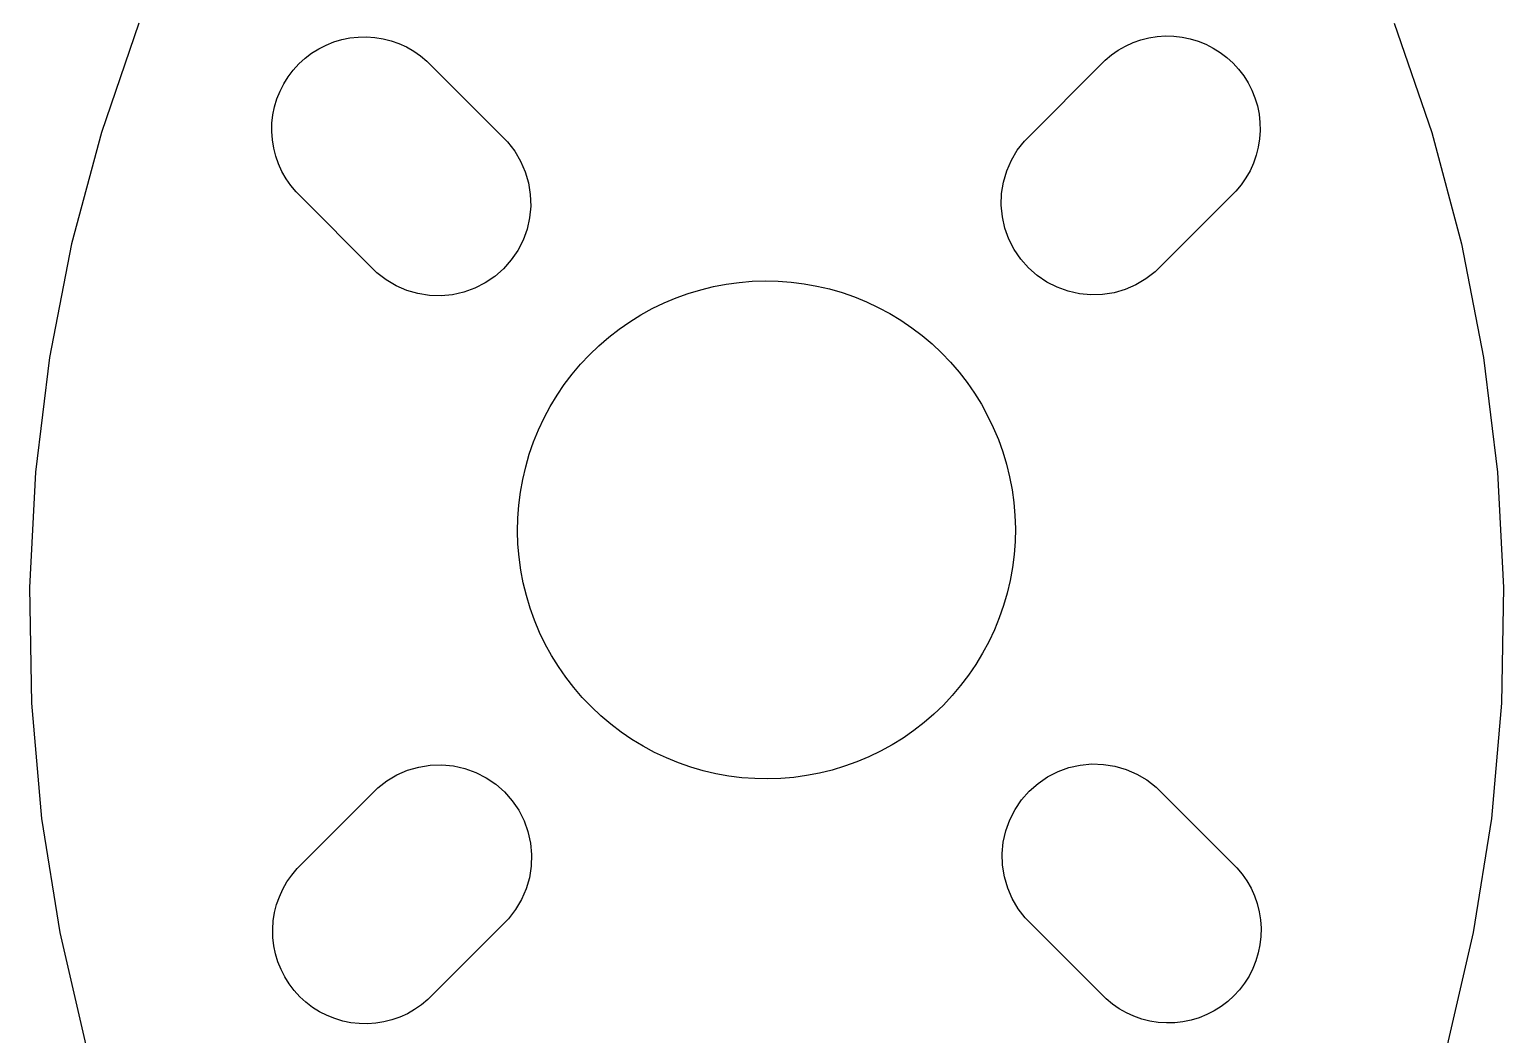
# Model space of a CAD drawing. Header units: metres. Extents: x 132 to 164, y 0 to 129.
# Drawn here: x 138.38 to 163.84, y 96.05 to 113.4 of the extents above; entities that cross this region are included whole.
import ezdxf

# ---------------------------------------------------------------- set-up
doc = ezdxf.new("R2010")
doc.units = ezdxf.units.M

msp = doc.modelspace()

# ---------------------------------------------------------------- linework, layer by layer
at = {"layer": 'Arm'}
for p, q in [((140.268, 113.515), (139.62, 111.628)), ((140.268, 113.515, 4), (139.62, 111.628, 4)), ((161.953, 113.515), (162.602, 111.628)), ((161.953, 113.515, 4), (162.602, 111.628, 4)), ((143.253, 112.993), (143.375, 113.069)), ((143.253, 112.993, 4), (143.375, 113.069, 4)), ((143.375, 113.069), (143.503, 113.134)), ((143.375, 113.069, 4), (143.503, 113.134, 4)), ((143.375, 113.069), (143.375, 113.069, 4)), ((143.503, 113.134), (143.636, 113.188)), ((143.503, 113.134, 4), (143.636, 113.188, 4)), ((143.503, 113.134), (143.503, 113.134, 4)), ((143.636, 113.188), (143.774, 113.229)), ((143.636, 113.188, 4), (143.774, 113.229, 4)), ((143.636, 113.188), (143.636, 113.188, 4)), ((143.774, 113.229), (143.914, 113.258)), ((143.774, 113.229, 4), (143.914, 113.258, 4)), ((143.774, 113.229), (143.774, 113.229, 4)), ((143.914, 113.258), (144.057, 113.274)), ((143.914, 113.258, 4), (144.057, 113.274, 4)), ((143.914, 113.258), (143.914, 113.258, 4)), ((144.057, 113.274), (144.2, 113.277)), ((144.057, 113.274, 4), (144.2, 113.277, 4)), ((144.057, 113.274), (144.057, 113.274, 4)), ((144.2, 113.277), (144.344, 113.267)), ((144.2, 113.277, 4), (144.344, 113.267, 4)), ((144.2, 113.277), (144.2, 113.277, 4)), ((144.344, 113.267), (144.486, 113.245)), ((144.344, 113.267, 4), (144.486, 113.245, 4)), ((144.344, 113.267), (144.344, 113.267, 4)), ((144.486, 113.245), (144.625, 113.21)), ((144.486, 113.245, 4), (144.625, 113.21, 4)), ((144.486, 113.245), (144.486, 113.245, 4)), ((144.625, 113.21), (144.76, 113.163)), ((144.625, 113.21, 4), (144.76, 113.163, 4)), ((144.625, 113.21), (144.625, 113.21, 4)), ((144.76, 113.163), (144.891, 113.103)), ((144.76, 113.163, 4), (144.891, 113.103, 4)), ((144.76, 113.163), (144.76, 113.163, 4)), ((144.891, 113.103), (145.016, 113.032)), ((144.891, 113.103, 4), (145.016, 113.032, 4)), ((144.891, 113.103), (144.891, 113.103, 4)), ((157.188, 113.048), (157.313, 113.118)), ((157.188, 113.048, 4), (157.313, 113.118, 4)), ((157.313, 113.118), (157.443, 113.178)), ((157.313, 113.118, 4), (157.443, 113.178, 4)), ((157.313, 113.118), (157.313, 113.118, 4)), ((157.443, 113.178), (157.579, 113.225)), ((157.443, 113.178, 4), (157.579, 113.225, 4)), ((157.443, 113.178), (157.443, 113.178, 4)), ((157.579, 113.225), (157.718, 113.26)), ((157.579, 113.225, 4), (157.718, 113.26, 4)), ((157.579, 113.225), (157.579, 113.225, 4)), ((157.718, 113.26), (157.86, 113.283)), ((157.718, 113.26, 4), (157.86, 113.283, 4)), ((157.718, 113.26), (157.718, 113.26, 4)), ((157.86, 113.283), (158.003, 113.292)), ((157.86, 113.283, 4), (158.003, 113.292, 4)), ((157.86, 113.283), (157.86, 113.283, 4)), ((158.003, 113.292), (158.147, 113.289)), ((158.003, 113.292, 4), (158.147, 113.289, 4)), ((158.003, 113.292), (158.003, 113.292, 4)), ((158.147, 113.289), (158.289, 113.273)), ((158.147, 113.289, 4), (158.289, 113.273, 4)), ((158.147, 113.289), (158.147, 113.289, 4)), ((158.289, 113.273), (158.43, 113.244)), ((158.289, 113.273, 4), (158.43, 113.244, 4)), ((158.289, 113.273), (158.289, 113.273, 4)), ((158.43, 113.244), (158.568, 113.203)), ((158.43, 113.244, 4), (158.568, 113.203, 4)), ((158.43, 113.244), (158.43, 113.244, 4)), ((158.568, 113.203), (158.701, 113.15)), ((158.568, 113.203, 4), (158.701, 113.15, 4)), ((158.568, 113.203), (158.568, 113.203, 4)), ((158.701, 113.15), (158.829, 113.084)), ((158.701, 113.15, 4), (158.829, 113.084, 4)), ((158.701, 113.15), (158.701, 113.15, 4)), ((158.829, 113.084), (158.95, 113.008)), ((158.829, 113.084, 4), (158.95, 113.008, 4)), ((158.829, 113.084), (158.829, 113.084, 4)), ((142.936, 112.703), (143.033, 112.809)), ((142.936, 112.703, 4), (143.033, 112.809, 4)), ((143.033, 112.809), (143.139, 112.906)), ((143.033, 112.809, 4), (143.139, 112.906, 4)), ((143.033, 112.809), (143.033, 112.809, 4)), ((143.139, 112.906), (143.253, 112.993)), ((143.139, 112.906, 4), (143.253, 112.993, 4)), ((143.139, 112.906), (143.139, 112.906, 4)), ((143.253, 112.993), (143.253, 112.993, 4)), ((145.016, 113.032), (145.134, 112.951)), ((145.016, 113.032, 4), (145.134, 112.951, 4)), ((145.016, 113.032), (145.016, 113.032, 4)), ((145.134, 112.951), (145.244, 112.859)), ((145.134, 112.951, 4), (145.244, 112.859, 4)), ((145.134, 112.951), (145.134, 112.951, 4)), ((146.638, 111.463), (145.244, 112.859)), ((146.638, 111.463, 4), (145.244, 112.859, 4)), ((145.244, 112.859), (145.244, 112.859, 4)), ((155.566, 111.478), (156.96, 112.874)), ((155.566, 111.478, 4), (156.96, 112.874, 4)), ((156.96, 112.874), (157.07, 112.966)), ((156.96, 112.874, 4), (157.07, 112.966, 4)), ((156.96, 112.874), (156.96, 112.874, 4)), ((157.07, 112.966), (157.188, 113.048)), ((157.07, 112.966, 4), (157.188, 113.048, 4)), ((157.07, 112.966), (157.07, 112.966, 4)), ((157.188, 113.048), (157.188, 113.048, 4)), ((158.95, 113.008), (159.064, 112.921)), ((158.95, 113.008, 4), (159.064, 112.921, 4)), ((158.95, 113.008), (158.95, 113.008, 4)), ((159.064, 112.921), (159.17, 112.824)), ((159.064, 112.921, 4), (159.17, 112.824, 4)), ((159.064, 112.921), (159.064, 112.921, 4)), ((159.17, 112.824), (159.267, 112.718)), ((159.17, 112.824, 4), (159.267, 112.718, 4)), ((159.17, 112.824), (159.17, 112.824, 4)), ((142.773, 112.467), (142.849, 112.589)), ((142.773, 112.467, 4), (142.849, 112.589, 4)), ((142.849, 112.589), (142.936, 112.703)), ((142.849, 112.589, 4), (142.936, 112.703, 4)), ((142.849, 112.589), (142.849, 112.589, 4)), ((142.936, 112.703), (142.936, 112.703, 4)), ((159.267, 112.718), (159.354, 112.604)), ((159.267, 112.718, 4), (159.354, 112.604, 4)), ((159.267, 112.718), (159.267, 112.718, 4)), ((159.354, 112.604), (159.431, 112.482)), ((159.354, 112.604, 4), (159.431, 112.482, 4)), ((159.354, 112.604), (159.354, 112.604, 4)), ((142.654, 112.206), (142.708, 112.339)), ((142.654, 112.206, 4), (142.708, 112.339, 4)), ((142.708, 112.339), (142.773, 112.467)), ((142.708, 112.339, 4), (142.773, 112.467, 4)), ((142.708, 112.339), (142.708, 112.339, 4)), ((142.773, 112.467), (142.773, 112.467, 4)), ((159.431, 112.482), (159.496, 112.355)), ((159.431, 112.482, 4), (159.496, 112.355, 4)), ((159.431, 112.482), (159.431, 112.482, 4)), ((159.496, 112.355), (159.549, 112.221)), ((159.496, 112.355, 4), (159.549, 112.221, 4)), ((159.496, 112.355), (159.496, 112.355, 4)), ((142.584, 111.928), (142.613, 112.068)), ((142.584, 111.928, 4), (142.613, 112.068, 4)), ((142.613, 112.068), (142.654, 112.206)), ((142.613, 112.068, 4), (142.654, 112.206, 4)), ((142.613, 112.068), (142.613, 112.068, 4)), ((142.654, 112.206), (142.654, 112.206, 4)), ((159.549, 112.221), (159.591, 112.084)), ((159.549, 112.221, 4), (159.591, 112.084, 4)), ((159.549, 112.221), (159.549, 112.221, 4)), ((159.591, 112.084), (159.619, 111.943)), ((159.591, 112.084, 4), (159.619, 111.943, 4)), ((159.591, 112.084), (159.591, 112.084, 4)), ((142.568, 111.785), (142.584, 111.928)), ((142.568, 111.785, 4), (142.584, 111.928, 4)), ((142.584, 111.928), (142.584, 111.928, 4)), ((159.619, 111.943), (159.635, 111.8)), ((159.619, 111.943, 4), (159.635, 111.8, 4)), ((159.619, 111.943), (159.619, 111.943, 4)), ((159.635, 111.8), (159.639, 111.657)), ((159.635, 111.8, 4), (159.639, 111.657, 4)), ((159.635, 111.8), (159.635, 111.8, 4)), ((139.62, 111.628), (139.104, 109.7)), ((139.62, 111.628, 4), (139.104, 109.7, 4)), ((139.62, 111.628), (139.62, 111.628, 4)), ((142.565, 111.642), (142.568, 111.785)), ((142.565, 111.642, 4), (142.568, 111.785, 4)), ((142.575, 111.498), (142.565, 111.642)), ((142.575, 111.498, 4), (142.565, 111.642, 4)), ((142.565, 111.642), (142.565, 111.642, 4)), ((142.568, 111.785), (142.568, 111.785, 4)), ((159.639, 111.657), (159.629, 111.514)), ((159.639, 111.657, 4), (159.629, 111.514, 4)), ((159.639, 111.657), (159.639, 111.657, 4)), ((162.602, 111.628), (163.117, 109.7)), ((162.602, 111.628, 4), (163.117, 109.7, 4)), ((162.602, 111.628), (162.602, 111.628, 4)), ((142.597, 111.357), (142.575, 111.498)), ((142.597, 111.357, 4), (142.575, 111.498, 4)), ((142.575, 111.498), (142.575, 111.498, 4)), ((142.632, 111.217), (142.597, 111.357)), ((142.632, 111.217, 4), (142.597, 111.357, 4)), ((142.597, 111.357), (142.597, 111.357, 4)), ((146.638, 111.463), (146.761, 111.304)), ((146.638, 111.463, 4), (146.761, 111.304, 4)), ((146.638, 111.463), (146.638, 111.463, 4)), ((146.761, 111.304), (146.863, 111.131)), ((146.761, 111.304, 4), (146.863, 111.131, 4)), ((146.761, 111.304), (146.761, 111.304, 4)), ((155.341, 111.146), (155.443, 111.319)), ((155.341, 111.146, 4), (155.443, 111.319, 4)), ((155.443, 111.319), (155.566, 111.478)), ((155.443, 111.319, 4), (155.566, 111.478, 4)), ((155.443, 111.319), (155.443, 111.319, 4)), ((155.566, 111.478), (155.566, 111.478, 4)), ((159.607, 111.372), (159.571, 111.233)), ((159.607, 111.372, 4), (159.571, 111.233, 4)), ((159.629, 111.514), (159.607, 111.372)), ((159.629, 111.514, 4), (159.607, 111.372, 4)), ((159.607, 111.372), (159.607, 111.372, 4)), ((159.629, 111.514), (159.629, 111.514, 4)), ((142.68, 111.082), (142.632, 111.217)), ((142.68, 111.082, 4), (142.632, 111.217, 4)), ((142.632, 111.217), (142.632, 111.217, 4)), ((142.739, 110.951), (142.68, 111.082)), ((142.739, 110.951, 4), (142.68, 111.082, 4)), ((142.68, 111.082), (142.68, 111.082, 4)), ((146.863, 111.131), (146.943, 110.947)), ((146.863, 111.131, 4), (146.943, 110.947, 4)), ((146.863, 111.131), (146.863, 111.131, 4)), ((155.261, 110.962), (155.341, 111.146)), ((155.261, 110.962, 4), (155.341, 111.146, 4)), ((155.341, 111.146), (155.341, 111.146, 4)), ((159.524, 111.097), (159.465, 110.966)), ((159.524, 111.097, 4), (159.465, 110.966, 4)), ((159.571, 111.233), (159.524, 111.097)), ((159.571, 111.233, 4), (159.524, 111.097, 4)), ((159.524, 111.097), (159.524, 111.097, 4)), ((159.571, 111.233), (159.571, 111.233, 4)), ((142.81, 110.826), (142.739, 110.951)), ((142.81, 110.826, 4), (142.739, 110.951, 4)), ((142.739, 110.951), (142.739, 110.951, 4)), ((142.892, 110.708), (142.81, 110.826)), ((142.892, 110.708, 4), (142.81, 110.826, 4)), ((142.81, 110.826), (142.81, 110.826, 4)), ((146.943, 110.947), (146.999, 110.754)), ((146.943, 110.947, 4), (146.999, 110.754, 4)), ((146.943, 110.947), (146.943, 110.947, 4)), ((155.205, 110.769), (155.261, 110.962)), ((155.205, 110.769, 4), (155.261, 110.962, 4)), ((155.261, 110.962), (155.261, 110.962, 4)), ((159.394, 110.842), (159.312, 110.724)), ((159.394, 110.842, 4), (159.312, 110.724, 4)), ((159.465, 110.966), (159.394, 110.842)), ((159.465, 110.966, 4), (159.394, 110.842, 4)), ((159.394, 110.842), (159.394, 110.842, 4)), ((159.465, 110.966), (159.465, 110.966, 4)), ((142.984, 110.598), (142.892, 110.708)), ((142.984, 110.598, 4), (142.892, 110.708, 4)), ((142.892, 110.708), (142.892, 110.708, 4)), ((144.379, 109.205), (142.984, 110.598)), ((144.379, 109.205, 4), (142.984, 110.598, 4)), ((142.984, 110.598), (142.984, 110.598, 4)), ((146.999, 110.754), (147.03, 110.555)), ((146.999, 110.754, 4), (147.03, 110.555, 4)), ((146.999, 110.754), (146.999, 110.754, 4)), ((147.03, 110.555), (147.037, 110.355)), ((147.03, 110.555, 4), (147.037, 110.355, 4)), ((147.03, 110.555), (147.03, 110.555, 4)), ((155.167, 110.37), (155.173, 110.571)), ((155.167, 110.37, 4), (155.173, 110.571, 4)), ((155.173, 110.571), (155.205, 110.769)), ((155.173, 110.571, 4), (155.205, 110.769, 4)), ((155.173, 110.571), (155.173, 110.571, 4)), ((155.205, 110.769), (155.205, 110.769, 4)), ((157.824, 109.22), (159.22, 110.613)), ((157.824, 109.22, 4), (159.22, 110.613, 4)), ((159.312, 110.724), (159.22, 110.613)), ((159.312, 110.724, 4), (159.22, 110.613, 4)), ((159.22, 110.613), (159.22, 110.613, 4)), ((159.312, 110.724), (159.312, 110.724, 4)), ((147.037, 110.355), (147.018, 110.154)), ((147.037, 110.355, 4), (147.018, 110.154, 4)), ((147.037, 110.355), (147.037, 110.355, 4)), ((155.186, 110.17), (155.167, 110.37)), ((155.186, 110.17, 4), (155.167, 110.37, 4)), ((155.167, 110.37), (155.167, 110.37, 4)), ((147.018, 110.154), (146.974, 109.958)), ((147.018, 110.154, 4), (146.974, 109.958, 4)), ((147.018, 110.154), (147.018, 110.154, 4)), ((155.23, 109.974), (155.186, 110.17)), ((155.23, 109.974, 4), (155.186, 110.17, 4)), ((155.186, 110.17), (155.186, 110.17, 4)), ((146.906, 109.769), (146.815, 109.59)), ((146.906, 109.769, 4), (146.815, 109.59, 4)), ((146.974, 109.958), (146.906, 109.769)), ((146.974, 109.958, 4), (146.906, 109.769, 4)), ((146.906, 109.769), (146.906, 109.769, 4)), ((146.974, 109.958), (146.974, 109.958, 4)), ((155.298, 109.785), (155.23, 109.974)), ((155.298, 109.785, 4), (155.23, 109.974, 4)), ((155.23, 109.974), (155.23, 109.974, 4)), ((155.389, 109.606), (155.298, 109.785)), ((155.389, 109.606, 4), (155.298, 109.785, 4)), ((155.298, 109.785), (155.298, 109.785, 4)), ((139.104, 109.7), (138.724, 107.74)), ((139.104, 109.7, 4), (138.724, 107.74, 4)), ((139.104, 109.7), (139.104, 109.7, 4)), ((146.815, 109.59), (146.702, 109.424)), ((146.815, 109.59, 4), (146.702, 109.424, 4)), ((146.815, 109.59), (146.815, 109.59, 4)), ((155.502, 109.439), (155.389, 109.606)), ((155.502, 109.439, 4), (155.389, 109.606, 4)), ((155.389, 109.606), (155.389, 109.606, 4)), ((163.117, 109.7), (163.497, 107.74)), ((163.117, 109.7, 4), (163.497, 107.74, 4)), ((163.117, 109.7), (163.117, 109.7, 4)), ((146.569, 109.273), (146.418, 109.141)), ((146.569, 109.273, 4), (146.418, 109.141, 4)), ((146.702, 109.424), (146.569, 109.273)), ((146.702, 109.424, 4), (146.569, 109.273, 4)), ((146.569, 109.273), (146.569, 109.273, 4)), ((146.702, 109.424), (146.702, 109.424, 4)), ((155.635, 109.289), (155.502, 109.439)), ((155.635, 109.289, 4), (155.502, 109.439, 4)), ((155.502, 109.439), (155.502, 109.439, 4)), ((155.786, 109.156), (155.635, 109.289)), ((155.786, 109.156, 4), (155.635, 109.289, 4)), ((155.635, 109.289), (155.635, 109.289, 4)), ((144.538, 109.081), (144.379, 109.205)), ((144.538, 109.081, 4), (144.379, 109.205, 4)), ((144.379, 109.205), (144.379, 109.205, 4)), ((144.711, 108.979), (144.538, 109.081)), ((144.711, 108.979, 4), (144.538, 109.081, 4)), ((144.538, 109.081), (144.538, 109.081, 4)), ((146.252, 109.028), (146.073, 108.936)), ((146.252, 109.028, 4), (146.073, 108.936, 4)), ((146.418, 109.141), (146.252, 109.028)), ((146.418, 109.141, 4), (146.252, 109.028, 4)), ((146.252, 109.028), (146.252, 109.028, 4)), ((146.418, 109.141), (146.418, 109.141, 4)), ((150.194, 108.965), (150.415, 109.007)), ((150.194, 108.965, 4), (150.415, 109.007, 4)), ((150.415, 109.007), (150.638, 109.038)), ((150.415, 109.007, 4), (150.638, 109.038, 4)), ((150.415, 109.007), (150.415, 109.007, 4)), ((150.638, 109.038), (150.863, 109.056)), ((150.638, 109.038, 4), (150.863, 109.056, 4)), ((150.638, 109.038), (150.638, 109.038, 4)), ((150.863, 109.056), (151.088, 109.063)), ((150.863, 109.056, 4), (151.088, 109.063, 4)), ((150.863, 109.056), (150.863, 109.056, 4)), ((151.088, 109.063), (151.313, 109.059)), ((151.088, 109.063, 4), (151.313, 109.059, 4)), ((151.088, 109.063), (151.088, 109.063, 4)), ((151.313, 109.059), (151.537, 109.042)), ((151.313, 109.059, 4), (151.537, 109.042, 4)), ((151.313, 109.059), (151.313, 109.059, 4)), ((151.537, 109.042), (151.761, 109.014)), ((151.537, 109.042, 4), (151.761, 109.014, 4)), ((151.537, 109.042), (151.537, 109.042, 4)), ((151.761, 109.014), (151.982, 108.974)), ((151.761, 109.014, 4), (151.982, 108.974, 4)), ((151.761, 109.014), (151.761, 109.014, 4)), ((155.952, 109.043), (155.786, 109.156)), ((155.952, 109.043, 4), (155.786, 109.156, 4)), ((155.786, 109.156), (155.786, 109.156, 4)), ((156.131, 108.952), (155.952, 109.043)), ((156.131, 108.952, 4), (155.952, 109.043, 4)), ((155.952, 109.043), (155.952, 109.043, 4)), ((157.493, 108.994), (157.308, 108.915)), ((157.493, 108.994, 4), (157.308, 108.915, 4)), ((157.666, 109.097), (157.493, 108.994)), ((157.666, 109.097, 4), (157.493, 108.994, 4)), ((157.493, 108.994), (157.493, 108.994, 4)), ((157.824, 109.22), (157.666, 109.097)), ((157.824, 109.22, 4), (157.666, 109.097, 4)), ((157.666, 109.097), (157.666, 109.097, 4)), ((157.824, 109.22), (157.824, 109.22, 4)), ((144.895, 108.899), (144.711, 108.979)), ((144.895, 108.899, 4), (144.711, 108.979, 4)), ((144.711, 108.979), (144.711, 108.979, 4)), ((145.088, 108.843), (144.895, 108.899)), ((145.088, 108.843, 4), (144.895, 108.899, 4)), ((144.895, 108.899), (144.895, 108.899, 4)), ((145.287, 108.812), (145.088, 108.843)), ((145.287, 108.812, 4), (145.088, 108.843, 4)), ((145.088, 108.843), (145.088, 108.843, 4)), ((145.488, 108.806), (145.287, 108.812)), ((145.488, 108.806, 4), (145.287, 108.812, 4)), ((145.287, 108.812), (145.287, 108.812, 4)), ((145.688, 108.824), (145.488, 108.806)), ((145.688, 108.824, 4), (145.488, 108.806, 4)), ((145.488, 108.806), (145.488, 108.806, 4)), ((145.884, 108.868), (145.688, 108.824)), ((145.884, 108.868, 4), (145.688, 108.824, 4)), ((145.688, 108.824), (145.688, 108.824, 4)), ((146.073, 108.936), (145.884, 108.868)), ((146.073, 108.936, 4), (145.884, 108.868, 4)), ((145.884, 108.868), (145.884, 108.868, 4)), ((146.073, 108.936), (146.073, 108.936, 4)), ((149.341, 108.683), (149.548, 108.77)), ((149.341, 108.683, 4), (149.548, 108.77, 4)), ((149.548, 108.77), (149.76, 108.846)), ((149.548, 108.77, 4), (149.76, 108.846, 4)), ((149.548, 108.77), (149.548, 108.77, 4)), ((149.76, 108.846), (149.976, 108.911)), ((149.76, 108.846, 4), (149.976, 108.911, 4)), ((149.76, 108.846), (149.76, 108.846, 4)), ((149.976, 108.911), (150.194, 108.965)), ((149.976, 108.911, 4), (150.194, 108.965, 4)), ((149.976, 108.911), (149.976, 108.911, 4)), ((150.194, 108.965), (150.194, 108.965, 4)), ((151.982, 108.974), (152.201, 108.923)), ((151.982, 108.974, 4), (152.201, 108.923, 4)), ((151.982, 108.974), (151.982, 108.974, 4)), ((152.201, 108.923), (152.418, 108.86)), ((152.201, 108.923, 4), (152.418, 108.86, 4)), ((152.201, 108.923), (152.201, 108.923, 4)), ((152.418, 108.86), (152.63, 108.786)), ((152.418, 108.86, 4), (152.63, 108.786, 4)), ((152.418, 108.86), (152.418, 108.86, 4)), ((152.63, 108.786), (152.839, 108.701)), ((152.63, 108.786, 4), (152.839, 108.701, 4)), ((152.63, 108.786), (152.63, 108.786, 4)), ((156.32, 108.884), (156.131, 108.952)), ((156.32, 108.884, 4), (156.131, 108.952, 4)), ((156.131, 108.952), (156.131, 108.952, 4)), ((156.516, 108.84), (156.32, 108.884)), ((156.516, 108.84, 4), (156.32, 108.884, 4)), ((156.32, 108.884), (156.32, 108.884, 4)), ((156.716, 108.821), (156.516, 108.84)), ((156.716, 108.821, 4), (156.516, 108.84, 4)), ((156.516, 108.84), (156.516, 108.84, 4)), ((156.917, 108.827), (156.716, 108.821)), ((156.917, 108.827, 4), (156.716, 108.821, 4)), ((156.716, 108.821), (156.716, 108.821, 4)), ((157.115, 108.859), (156.917, 108.827)), ((157.115, 108.859, 4), (156.917, 108.827, 4)), ((156.917, 108.827), (156.917, 108.827, 4)), ((157.308, 108.915), (157.115, 108.859)), ((157.308, 108.915, 4), (157.115, 108.859, 4)), ((157.115, 108.859), (157.115, 108.859, 4)), ((157.308, 108.915), (157.308, 108.915, 4)), ((148.941, 108.476), (149.138, 108.585)), ((148.941, 108.476, 4), (149.138, 108.585, 4)), ((149.138, 108.585), (149.341, 108.683)), ((149.138, 108.585, 4), (149.341, 108.683, 4)), ((149.138, 108.585), (149.138, 108.585, 4)), ((149.341, 108.683), (149.341, 108.683, 4)), ((152.839, 108.701), (153.042, 108.605)), ((152.839, 108.701, 4), (153.042, 108.605, 4)), ((152.839, 108.701), (152.839, 108.701, 4)), ((153.042, 108.605), (153.241, 108.498)), ((153.042, 108.605, 4), (153.241, 108.498, 4)), ((153.042, 108.605), (153.042, 108.605, 4)), ((153.241, 108.498), (153.433, 108.382)), ((153.241, 108.498, 4), (153.433, 108.382, 4)), ((153.241, 108.498), (153.241, 108.498, 4)), ((148.387, 108.091), (148.565, 108.229)), ((148.387, 108.091, 4), (148.565, 108.229, 4)), ((148.565, 108.229), (148.749, 108.358)), ((148.565, 108.229, 4), (148.749, 108.358, 4)), ((148.565, 108.229), (148.565, 108.229, 4)), ((148.749, 108.358), (148.941, 108.476)), ((148.749, 108.358, 4), (148.941, 108.476, 4)), ((148.749, 108.358), (148.749, 108.358, 4)), ((148.941, 108.476), (148.941, 108.476, 4)), ((153.433, 108.382), (153.619, 108.255)), ((153.433, 108.382, 4), (153.619, 108.255, 4)), ((153.433, 108.382), (153.433, 108.382, 4)), ((153.619, 108.255), (153.799, 108.119)), ((153.619, 108.255, 4), (153.799, 108.119, 4)), ((153.619, 108.255), (153.619, 108.255, 4)), ((148.216, 107.944), (148.387, 108.091)), ((148.216, 107.944, 4), (148.387, 108.091, 4)), ((148.387, 108.091), (148.387, 108.091, 4)), ((153.799, 108.119), (153.971, 107.974)), ((153.799, 108.119, 4), (153.971, 107.974, 4)), ((153.799, 108.119), (153.799, 108.119, 4)), ((153.971, 107.974), (154.135, 107.82)), ((153.971, 107.974, 4), (154.135, 107.82, 4)), ((153.971, 107.974), (153.971, 107.974, 4)), ((138.724, 107.74), (138.482, 105.759)), ((138.724, 107.74, 4), (138.482, 105.759, 4)), ((138.724, 107.74), (138.724, 107.74, 4)), ((147.9, 107.624), (148.054, 107.788)), ((147.9, 107.624, 4), (148.054, 107.788, 4)), ((148.054, 107.788), (148.216, 107.944)), ((148.054, 107.788, 4), (148.216, 107.944, 4)), ((148.054, 107.788), (148.054, 107.788, 4)), ((148.216, 107.944), (148.216, 107.944, 4)), ((154.135, 107.82), (154.291, 107.657)), ((154.135, 107.82, 4), (154.291, 107.657, 4)), ((154.135, 107.82), (154.135, 107.82, 4)), ((163.497, 107.74), (163.739, 105.759)), ((163.497, 107.74, 4), (163.739, 105.759, 4)), ((163.497, 107.74), (163.497, 107.74, 4)), ((147.754, 107.452), (147.9, 107.624)), ((147.754, 107.452, 4), (147.9, 107.624, 4)), ((147.9, 107.624), (147.9, 107.624, 4)), ((154.291, 107.657), (154.438, 107.487)), ((154.291, 107.657, 4), (154.438, 107.487, 4)), ((154.291, 107.657), (154.291, 107.657, 4)), ((154.438, 107.487), (154.576, 107.309)), ((154.438, 107.487, 4), (154.576, 107.309, 4)), ((154.438, 107.487), (154.438, 107.487, 4)), ((147.492, 107.087), (147.618, 107.273)), ((147.492, 107.087, 4), (147.618, 107.273, 4)), ((147.618, 107.273), (147.754, 107.452)), ((147.618, 107.273, 4), (147.754, 107.452, 4)), ((147.618, 107.273), (147.618, 107.273, 4)), ((147.754, 107.452), (147.754, 107.452, 4)), ((154.576, 107.309), (154.704, 107.124)), ((154.576, 107.309, 4), (154.704, 107.124, 4)), ((154.576, 107.309), (154.576, 107.309, 4)), ((147.375, 106.894), (147.492, 107.087)), ((147.375, 106.894, 4), (147.492, 107.087, 4)), ((147.492, 107.087), (147.492, 107.087, 4)), ((154.704, 107.124), (154.823, 106.933)), ((154.704, 107.124, 4), (154.823, 106.933, 4)), ((154.704, 107.124), (154.704, 107.124, 4)), ((147.269, 106.696), (147.375, 106.894)), ((147.269, 106.696, 4), (147.375, 106.894, 4)), ((147.375, 106.894), (147.375, 106.894, 4)), ((154.823, 106.933), (154.931, 106.735)), ((154.823, 106.933, 4), (154.931, 106.735, 4)), ((154.823, 106.933), (154.823, 106.933, 4)), ((154.931, 106.735), (155.029, 106.533)), ((154.931, 106.735, 4), (155.029, 106.533, 4)), ((154.931, 106.735), (154.931, 106.735, 4)), ((147.088, 106.284), (147.173, 106.492)), ((147.088, 106.284, 4), (147.173, 106.492, 4)), ((147.173, 106.492), (147.269, 106.696)), ((147.173, 106.492, 4), (147.269, 106.696, 4)), ((147.173, 106.492), (147.173, 106.492, 4)), ((147.269, 106.696), (147.269, 106.696, 4)), ((155.029, 106.533), (155.116, 106.325)), ((155.029, 106.533, 4), (155.116, 106.325, 4)), ((155.029, 106.533), (155.029, 106.533, 4)), ((147.013, 106.071), (147.088, 106.284)), ((147.013, 106.071, 4), (147.088, 106.284, 4)), ((147.088, 106.284), (147.088, 106.284, 4)), ((155.116, 106.325), (155.192, 106.113)), ((155.116, 106.325, 4), (155.192, 106.113, 4)), ((155.116, 106.325), (155.116, 106.325, 4)), ((146.951, 105.855), (147.013, 106.071)), ((146.951, 105.855, 4), (147.013, 106.071, 4)), ((147.013, 106.071), (147.013, 106.071, 4)), ((155.192, 106.113), (155.258, 105.898)), ((155.192, 106.113, 4), (155.258, 105.898, 4)), ((155.192, 106.113), (155.192, 106.113, 4)), ((138.482, 105.759), (138.378, 103.766)), ((138.482, 105.759, 4), (138.378, 103.766, 4)), ((138.482, 105.759), (138.482, 105.759, 4)), ((146.899, 105.636), (146.951, 105.855)), ((146.899, 105.636, 4), (146.951, 105.855, 4)), ((146.951, 105.855), (146.951, 105.855, 4)), ((155.258, 105.898), (155.311, 105.679)), ((155.258, 105.898, 4), (155.311, 105.679, 4)), ((155.258, 105.898), (155.258, 105.898, 4)), ((155.311, 105.679), (155.353, 105.458)), ((155.311, 105.679, 4), (155.353, 105.458, 4)), ((155.311, 105.679), (155.311, 105.679, 4)), ((163.739, 105.759), (163.843, 103.766)), ((163.739, 105.759, 4), (163.843, 103.766, 4)), ((163.739, 105.759), (163.739, 105.759, 4)), ((146.859, 105.414), (146.899, 105.636)), ((146.859, 105.414, 4), (146.899, 105.636, 4)), ((146.899, 105.636), (146.899, 105.636, 4)), ((155.353, 105.458), (155.384, 105.235)), ((155.353, 105.458, 4), (155.384, 105.235, 4)), ((155.353, 105.458), (155.353, 105.458, 4)), ((146.815, 104.967), (146.831, 105.191)), ((146.815, 104.967, 4), (146.831, 105.191, 4)), ((146.831, 105.191), (146.859, 105.414)), ((146.831, 105.191, 4), (146.859, 105.414, 4)), ((146.831, 105.191), (146.831, 105.191, 4)), ((146.859, 105.414), (146.859, 105.414, 4)), ((155.384, 105.235), (155.403, 105.011)), ((155.384, 105.235, 4), (155.403, 105.011, 4)), ((155.384, 105.235), (155.384, 105.235, 4)), ((146.81, 104.741), (146.815, 104.967)), ((146.81, 104.741, 4), (146.815, 104.967, 4)), ((146.815, 104.967), (146.815, 104.967, 4)), ((155.403, 105.011), (155.41, 104.786)), ((155.403, 105.011, 4), (155.41, 104.786, 4)), ((155.403, 105.011), (155.403, 105.011, 4)), ((146.817, 104.516), (146.81, 104.741)), ((146.817, 104.516, 4), (146.81, 104.741, 4)), ((146.81, 104.741), (146.81, 104.741, 4)), ((155.41, 104.786), (155.405, 104.561)), ((155.41, 104.786, 4), (155.405, 104.561, 4)), ((155.41, 104.786), (155.41, 104.786, 4)), ((146.836, 104.292), (146.817, 104.516)), ((146.836, 104.292, 4), (146.817, 104.516, 4)), ((146.817, 104.516), (146.817, 104.516, 4)), ((155.405, 104.561), (155.388, 104.336)), ((155.405, 104.561, 4), (155.388, 104.336, 4)), ((155.405, 104.561), (155.405, 104.561, 4)), ((146.866, 104.069), (146.836, 104.292)), ((146.866, 104.069, 4), (146.836, 104.292, 4)), ((146.836, 104.292), (146.836, 104.292, 4)), ((155.388, 104.336), (155.36, 104.113)), ((155.388, 104.336, 4), (155.36, 104.113, 4)), ((155.388, 104.336), (155.388, 104.336, 4)), ((146.908, 103.848), (146.866, 104.069)), ((146.908, 103.848, 4), (146.866, 104.069, 4)), ((146.866, 104.069), (146.866, 104.069, 4)), ((155.36, 104.113), (155.32, 103.891)), ((155.36, 104.113, 4), (155.32, 103.891, 4)), ((155.36, 104.113), (155.36, 104.113, 4)), ((138.378, 103.766), (138.414, 101.77)), ((138.378, 103.766, 4), (138.414, 101.77, 4)), ((138.378, 103.766), (138.378, 103.766, 4)), ((146.962, 103.629), (146.908, 103.848)), ((146.962, 103.629, 4), (146.908, 103.848, 4)), ((146.908, 103.848), (146.908, 103.848, 4)), ((155.269, 103.672), (155.206, 103.456)), ((155.269, 103.672, 4), (155.206, 103.456, 4)), ((155.32, 103.891), (155.269, 103.672)), ((155.32, 103.891, 4), (155.269, 103.672, 4)), ((155.269, 103.672), (155.269, 103.672, 4)), ((155.32, 103.891), (155.32, 103.891, 4)), ((163.843, 103.766), (163.808, 101.77)), ((163.843, 103.766, 4), (163.808, 101.77, 4)), ((163.843, 103.766), (163.843, 103.766, 4)), ((147.027, 103.414), (146.962, 103.629)), ((147.027, 103.414, 4), (146.962, 103.629, 4)), ((146.962, 103.629), (146.962, 103.629, 4)), ((147.103, 103.202), (147.027, 103.414)), ((147.103, 103.202, 4), (147.027, 103.414, 4)), ((147.027, 103.414), (147.027, 103.414, 4)), ((155.206, 103.456), (155.132, 103.243)), ((155.206, 103.456, 4), (155.132, 103.243, 4)), ((155.206, 103.456), (155.206, 103.456, 4)), ((147.191, 102.994), (147.103, 103.202)), ((147.191, 102.994, 4), (147.103, 103.202, 4)), ((147.103, 103.202), (147.103, 103.202, 4)), ((155.132, 103.243), (155.047, 103.035)), ((155.132, 103.243, 4), (155.047, 103.035, 4)), ((155.132, 103.243), (155.132, 103.243, 4)), ((147.289, 102.792), (147.191, 102.994)), ((147.289, 102.792, 4), (147.191, 102.994, 4)), ((147.191, 102.994), (147.191, 102.994, 4)), ((155.047, 103.035), (154.951, 102.831)), ((155.047, 103.035, 4), (154.951, 102.831, 4)), ((155.047, 103.035), (155.047, 103.035, 4)), ((147.397, 102.594), (147.289, 102.792)), ((147.397, 102.594, 4), (147.289, 102.792, 4)), ((147.289, 102.792), (147.289, 102.792, 4)), ((154.845, 102.633), (154.728, 102.44)), ((154.845, 102.633, 4), (154.728, 102.44, 4)), ((154.951, 102.831), (154.845, 102.633)), ((154.951, 102.831, 4), (154.845, 102.633, 4)), ((154.845, 102.633), (154.845, 102.633, 4)), ((154.951, 102.831), (154.951, 102.831, 4)), ((147.516, 102.403), (147.397, 102.594)), ((147.516, 102.403, 4), (147.397, 102.594, 4)), ((147.397, 102.594), (147.397, 102.594, 4)), ((147.644, 102.218), (147.516, 102.403)), ((147.644, 102.218, 4), (147.516, 102.403, 4)), ((147.516, 102.403), (147.516, 102.403, 4)), ((154.728, 102.44), (154.601, 102.254)), ((154.728, 102.44, 4), (154.601, 102.254, 4)), ((154.728, 102.44), (154.728, 102.44, 4)), ((147.782, 102.04), (147.644, 102.218)), ((147.782, 102.04, 4), (147.644, 102.218, 4)), ((147.644, 102.218), (147.644, 102.218, 4)), ((154.601, 102.254), (154.465, 102.075)), ((154.601, 102.254, 4), (154.465, 102.075, 4)), ((154.601, 102.254), (154.601, 102.254, 4)), ((147.929, 101.87), (147.782, 102.04)), ((147.929, 101.87, 4), (147.782, 102.04, 4)), ((147.782, 102.04), (147.782, 102.04, 4)), ((148.085, 101.707), (147.929, 101.87)), ((148.085, 101.707, 4), (147.929, 101.87, 4)), ((147.929, 101.87), (147.929, 101.87, 4)), ((154.32, 101.903), (154.166, 101.739)), ((154.32, 101.903, 4), (154.166, 101.739, 4)), ((154.465, 102.075), (154.32, 101.903)), ((154.465, 102.075, 4), (154.32, 101.903, 4)), ((154.32, 101.903), (154.32, 101.903, 4)), ((154.465, 102.075), (154.465, 102.075, 4)), ((138.414, 101.77), (138.588, 99.782)), ((138.414, 101.77, 4), (138.588, 99.782, 4)), ((138.414, 101.77), (138.414, 101.77, 4)), ((148.249, 101.553), (148.085, 101.707)), ((148.249, 101.553, 4), (148.085, 101.707, 4)), ((148.085, 101.707), (148.085, 101.707, 4)), ((154.166, 101.739), (154.003, 101.583)), ((154.166, 101.739, 4), (154.003, 101.583, 4)), ((154.166, 101.739), (154.166, 101.739, 4)), ((163.808, 101.77), (163.633, 99.782)), ((163.808, 101.77, 4), (163.633, 99.782, 4)), ((163.808, 101.77), (163.808, 101.77, 4)), ((148.421, 101.408), (148.249, 101.553)), ((148.421, 101.408, 4), (148.249, 101.553, 4)), ((148.249, 101.553), (148.249, 101.553, 4)), ((148.6, 101.272), (148.421, 101.408)), ((148.6, 101.272, 4), (148.421, 101.408, 4)), ((148.421, 101.408), (148.421, 101.408, 4)), ((153.833, 101.436), (153.655, 101.298)), ((153.833, 101.436, 4), (153.655, 101.298, 4)), ((154.003, 101.583), (153.833, 101.436)), ((154.003, 101.583, 4), (153.833, 101.436, 4)), ((153.833, 101.436), (153.833, 101.436, 4)), ((154.003, 101.583), (154.003, 101.583, 4)), ((148.786, 101.145), (148.6, 101.272)), ((148.786, 101.145, 4), (148.6, 101.272, 4)), ((148.6, 101.272), (148.6, 101.272, 4)), ((148.979, 101.029), (148.786, 101.145)), ((148.979, 101.029, 4), (148.786, 101.145, 4)), ((148.786, 101.145), (148.786, 101.145, 4)), ((153.47, 101.169), (153.279, 101.051)), ((153.47, 101.169, 4), (153.279, 101.051, 4)), ((153.655, 101.298), (153.47, 101.169)), ((153.655, 101.298, 4), (153.47, 101.169, 4)), ((153.47, 101.169), (153.47, 101.169, 4)), ((153.655, 101.298), (153.655, 101.298, 4)), ((149.177, 100.922), (148.979, 101.029)), ((149.177, 100.922, 4), (148.979, 101.029, 4)), ((148.979, 101.029), (148.979, 101.029, 4)), ((149.381, 100.826), (149.177, 100.922)), ((149.381, 100.826, 4), (149.177, 100.922, 4)), ((149.177, 100.922), (149.177, 100.922, 4)), ((152.879, 100.844), (152.671, 100.757)), ((152.879, 100.844, 4), (152.671, 100.757, 4)), ((153.082, 100.942), (152.879, 100.844)), ((153.082, 100.942, 4), (152.879, 100.844, 4)), ((152.879, 100.844), (152.879, 100.844, 4)), ((153.279, 101.051), (153.082, 100.942)), ((153.279, 101.051, 4), (153.082, 100.942, 4)), ((153.082, 100.942), (153.082, 100.942, 4)), ((153.279, 101.051), (153.279, 101.051, 4)), ((144.727, 100.533), (144.911, 100.612)), ((144.727, 100.533, 4), (144.911, 100.612, 4)), ((144.911, 100.612), (145.104, 100.669)), ((144.911, 100.612, 4), (145.104, 100.669, 4)), ((144.911, 100.612), (144.911, 100.612, 4)), ((145.104, 100.669), (145.303, 100.7)), ((145.104, 100.669, 4), (145.303, 100.7, 4)), ((145.104, 100.669), (145.104, 100.669, 4)), ((145.303, 100.7), (145.504, 100.706)), ((145.303, 100.7, 4), (145.504, 100.706, 4)), ((145.303, 100.7), (145.303, 100.7, 4)), ((145.504, 100.706), (145.704, 100.687)), ((145.504, 100.706, 4), (145.704, 100.687, 4)), ((145.504, 100.706), (145.504, 100.706, 4)), ((145.704, 100.687), (145.9, 100.644)), ((145.704, 100.687, 4), (145.9, 100.644, 4)), ((145.704, 100.687), (145.704, 100.687, 4)), ((145.9, 100.644), (146.089, 100.575)), ((145.9, 100.644, 4), (146.089, 100.575, 4)), ((145.9, 100.644), (145.9, 100.644, 4)), ((149.589, 100.741), (149.381, 100.826)), ((149.589, 100.741, 4), (149.381, 100.826, 4)), ((149.381, 100.826), (149.381, 100.826, 4)), ((149.802, 100.667), (149.589, 100.741)), ((149.802, 100.667, 4), (149.589, 100.741, 4)), ((149.589, 100.741), (149.589, 100.741, 4)), ((150.018, 100.604), (149.802, 100.667)), ((150.018, 100.604, 4), (149.802, 100.667, 4)), ((149.802, 100.667), (149.802, 100.667, 4)), ((150.237, 100.553), (150.018, 100.604)), ((150.237, 100.553, 4), (150.018, 100.604, 4)), ((150.018, 100.604), (150.018, 100.604, 4)), ((152.244, 100.616), (152.025, 100.562)), ((152.244, 100.616, 4), (152.025, 100.562, 4)), ((152.46, 100.681), (152.244, 100.616)), ((152.46, 100.681, 4), (152.244, 100.616, 4)), ((152.244, 100.616), (152.244, 100.616, 4)), ((152.671, 100.757), (152.46, 100.681)), ((152.671, 100.757, 4), (152.46, 100.681, 4)), ((152.46, 100.681), (152.46, 100.681, 4)), ((152.671, 100.757), (152.671, 100.757, 4)), ((155.968, 100.5), (156.147, 100.591)), ((155.968, 100.5, 4), (156.147, 100.591, 4)), ((156.147, 100.591), (156.336, 100.659)), ((156.147, 100.591, 4), (156.336, 100.659, 4)), ((156.147, 100.591), (156.147, 100.591, 4)), ((156.336, 100.659), (156.532, 100.703)), ((156.336, 100.659, 4), (156.532, 100.703, 4)), ((156.336, 100.659), (156.336, 100.659, 4)), ((156.532, 100.703), (156.732, 100.722)), ((156.532, 100.703, 4), (156.732, 100.722, 4)), ((156.532, 100.703), (156.532, 100.703, 4)), ((156.732, 100.722), (156.933, 100.715)), ((156.732, 100.722, 4), (156.933, 100.715, 4)), ((156.732, 100.722), (156.732, 100.722, 4)), ((156.933, 100.715), (157.131, 100.684)), ((156.933, 100.715, 4), (157.131, 100.684, 4)), ((156.933, 100.715), (156.933, 100.715, 4)), ((157.131, 100.684), (157.324, 100.628)), ((157.131, 100.684, 4), (157.324, 100.628, 4)), ((157.131, 100.684), (157.131, 100.684, 4)), ((157.324, 100.628), (157.509, 100.548)), ((157.324, 100.628, 4), (157.509, 100.548, 4)), ((157.324, 100.628), (157.324, 100.628, 4)), ((144.395, 100.307), (144.554, 100.43)), ((144.395, 100.307, 4), (144.554, 100.43, 4)), ((144.554, 100.43), (144.727, 100.533)), ((144.554, 100.43, 4), (144.727, 100.533, 4)), ((144.554, 100.43), (144.554, 100.43, 4)), ((144.727, 100.533), (144.727, 100.533, 4)), ((146.089, 100.575), (146.268, 100.484)), ((146.089, 100.575, 4), (146.268, 100.484, 4)), ((146.089, 100.575), (146.089, 100.575, 4)), ((146.268, 100.484), (146.434, 100.371)), ((146.268, 100.484, 4), (146.434, 100.371, 4)), ((146.268, 100.484), (146.268, 100.484, 4)), ((146.434, 100.371), (146.585, 100.238)), ((146.434, 100.371, 4), (146.585, 100.238, 4)), ((146.434, 100.371), (146.434, 100.371, 4)), ((150.459, 100.513), (150.237, 100.553)), ((150.459, 100.513, 4), (150.237, 100.553, 4)), ((150.237, 100.553), (150.237, 100.553, 4)), ((150.682, 100.485), (150.459, 100.513)), ((150.682, 100.485, 4), (150.459, 100.513, 4)), ((150.459, 100.513), (150.459, 100.513, 4)), ((150.907, 100.468), (150.682, 100.485)), ((150.907, 100.468, 4), (150.682, 100.485, 4)), ((150.682, 100.485), (150.682, 100.485, 4)), ((151.132, 100.464), (150.907, 100.468)), ((151.132, 100.464, 4), (150.907, 100.468, 4)), ((150.907, 100.468), (150.907, 100.468, 4)), ((151.357, 100.471), (151.132, 100.464)), ((151.357, 100.471, 4), (151.132, 100.464, 4)), ((151.132, 100.464), (151.132, 100.464, 4)), ((151.581, 100.489), (151.357, 100.471)), ((151.581, 100.489, 4), (151.357, 100.471, 4)), ((151.357, 100.471), (151.357, 100.471, 4)), ((151.804, 100.52), (151.581, 100.489)), ((151.804, 100.52, 4), (151.581, 100.489, 4)), ((151.581, 100.489), (151.581, 100.489, 4)), ((152.025, 100.562), (151.804, 100.52)), ((152.025, 100.562, 4), (151.804, 100.52, 4)), ((151.804, 100.52), (151.804, 100.52, 4)), ((152.025, 100.562), (152.025, 100.562, 4)), ((155.651, 100.254), (155.802, 100.387)), ((155.651, 100.254, 4), (155.802, 100.387, 4)), ((155.802, 100.387), (155.968, 100.5)), ((155.802, 100.387, 4), (155.968, 100.5, 4)), ((155.802, 100.387), (155.802, 100.387, 4)), ((155.968, 100.5), (155.968, 100.5, 4)), ((157.509, 100.548), (157.682, 100.446)), ((157.509, 100.548, 4), (157.682, 100.446, 4)), ((157.509, 100.548), (157.509, 100.548, 4)), ((157.682, 100.446), (157.84, 100.323)), ((157.682, 100.446, 4), (157.84, 100.323, 4)), ((157.682, 100.446), (157.682, 100.446, 4)), ((144.395, 100.307), (143, 98.914)), ((144.395, 100.307, 4), (143, 98.914, 4)), ((144.395, 100.307), (144.395, 100.307, 4)), ((146.585, 100.238), (146.718, 100.088)), ((146.585, 100.238, 4), (146.718, 100.088, 4)), ((146.585, 100.238), (146.585, 100.238, 4)), ((146.718, 100.088), (146.83, 99.922)), ((146.718, 100.088, 4), (146.83, 99.922, 4)), ((146.718, 100.088), (146.718, 100.088, 4)), ((155.405, 99.937), (155.518, 100.103)), ((155.405, 99.937, 4), (155.518, 100.103, 4)), ((155.518, 100.103), (155.651, 100.254)), ((155.518, 100.103, 4), (155.651, 100.254, 4)), ((155.518, 100.103), (155.518, 100.103, 4)), ((155.651, 100.254), (155.651, 100.254, 4)), ((157.84, 100.323), (159.236, 98.929)), ((157.84, 100.323, 4), (159.236, 98.929, 4)), ((157.84, 100.323), (157.84, 100.323, 4)), ((146.83, 99.922), (146.922, 99.742)), ((146.83, 99.922, 4), (146.922, 99.742, 4)), ((146.83, 99.922), (146.83, 99.922, 4)), ((155.314, 99.758), (155.405, 99.937)), ((155.314, 99.758, 4), (155.405, 99.937, 4)), ((155.405, 99.937), (155.405, 99.937, 4)), ((138.588, 99.782), (138.901, 97.811)), ((138.588, 99.782, 4), (138.901, 97.811, 4)), ((138.588, 99.782), (138.588, 99.782, 4)), ((146.922, 99.742), (146.99, 99.553)), ((146.922, 99.742, 4), (146.99, 99.553, 4)), ((146.922, 99.742), (146.922, 99.742, 4)), ((155.202, 99.373), (155.246, 99.569)), ((155.202, 99.373, 4), (155.246, 99.569, 4)), ((155.246, 99.569), (155.314, 99.758)), ((155.246, 99.569, 4), (155.314, 99.758, 4)), ((155.246, 99.569), (155.246, 99.569, 4)), ((155.314, 99.758), (155.314, 99.758, 4)), ((163.633, 99.782), (163.321, 97.811)), ((163.633, 99.782, 4), (163.321, 97.811, 4)), ((163.633, 99.782), (163.633, 99.782, 4)), ((146.99, 99.553), (147.034, 99.357)), ((146.99, 99.553, 4), (147.034, 99.357, 4)), ((146.99, 99.553), (146.99, 99.553, 4)), ((147.034, 99.357), (147.053, 99.157)), ((147.034, 99.357, 4), (147.053, 99.157, 4)), ((147.034, 99.357), (147.034, 99.357, 4)), ((155.183, 99.173), (155.202, 99.373)), ((155.183, 99.173, 4), (155.202, 99.373, 4)), ((155.202, 99.373), (155.202, 99.373, 4)), ((147.053, 99.157), (147.046, 98.956)), ((147.053, 99.157, 4), (147.046, 98.956, 4)), ((147.053, 99.157), (147.053, 99.157, 4)), ((155.189, 98.972), (155.183, 99.173)), ((155.189, 98.972, 4), (155.183, 99.173, 4)), ((155.183, 99.173), (155.183, 99.173, 4)), ((142.826, 98.686), (142.908, 98.804)), ((142.826, 98.686, 4), (142.908, 98.804, 4)), ((142.908, 98.804), (143, 98.914)), ((142.908, 98.804, 4), (143, 98.914, 4)), ((142.908, 98.804), (142.908, 98.804, 4)), ((143, 98.914), (143, 98.914, 4)), ((147.046, 98.956), (147.015, 98.758)), ((147.046, 98.956, 4), (147.015, 98.758, 4)), ((147.046, 98.956), (147.046, 98.956, 4)), ((155.221, 98.773), (155.189, 98.972)), ((155.221, 98.773, 4), (155.189, 98.972, 4)), ((155.189, 98.972), (155.189, 98.972, 4)), ((159.236, 98.929), (159.328, 98.819)), ((159.236, 98.929, 4), (159.328, 98.819, 4)), ((159.236, 98.929), (159.236, 98.929, 4)), ((159.328, 98.819), (159.41, 98.701)), ((159.328, 98.819, 4), (159.41, 98.701, 4)), ((159.328, 98.819), (159.328, 98.819, 4)), ((142.696, 98.43), (142.755, 98.561)), ((142.696, 98.43, 4), (142.755, 98.561, 4)), ((142.755, 98.561), (142.826, 98.686)), ((142.755, 98.561, 4), (142.826, 98.686, 4)), ((142.755, 98.561), (142.755, 98.561, 4)), ((142.826, 98.686), (142.826, 98.686, 4)), ((146.959, 98.565), (146.879, 98.381)), ((146.959, 98.565, 4), (146.879, 98.381, 4)), ((147.015, 98.758), (146.959, 98.565)), ((147.015, 98.758, 4), (146.959, 98.565, 4)), ((146.959, 98.565), (146.959, 98.565, 4)), ((147.015, 98.758), (147.015, 98.758, 4)), ((155.277, 98.58), (155.221, 98.773)), ((155.277, 98.58, 4), (155.221, 98.773, 4)), ((155.221, 98.773), (155.221, 98.773, 4)), ((155.357, 98.396), (155.277, 98.58)), ((155.357, 98.396, 4), (155.277, 98.58, 4)), ((155.277, 98.58), (155.277, 98.58, 4)), ((159.41, 98.701), (159.481, 98.576)), ((159.41, 98.701, 4), (159.481, 98.576, 4)), ((159.41, 98.701), (159.41, 98.701, 4)), ((159.481, 98.576), (159.54, 98.445)), ((159.481, 98.576, 4), (159.54, 98.445, 4)), ((159.481, 98.576), (159.481, 98.576, 4)), ((142.613, 98.155), (142.648, 98.294)), ((142.613, 98.155, 4), (142.648, 98.294, 4)), ((142.648, 98.294), (142.696, 98.43)), ((142.648, 98.294, 4), (142.696, 98.43, 4)), ((142.648, 98.294), (142.648, 98.294, 4)), ((142.696, 98.43), (142.696, 98.43, 4)), ((146.879, 98.381), (146.777, 98.208)), ((146.879, 98.381, 4), (146.777, 98.208, 4)), ((146.879, 98.381), (146.879, 98.381, 4)), ((155.459, 98.223), (155.357, 98.396)), ((155.459, 98.223, 4), (155.357, 98.396, 4)), ((155.357, 98.396), (155.357, 98.396, 4)), ((159.54, 98.445), (159.587, 98.31)), ((159.54, 98.445, 4), (159.587, 98.31, 4)), ((159.54, 98.445), (159.54, 98.445, 4)), ((159.587, 98.31), (159.622, 98.17)), ((159.587, 98.31, 4), (159.622, 98.17, 4)), ((159.587, 98.31), (159.587, 98.31, 4)), ((142.591, 98.013), (142.613, 98.155)), ((142.591, 98.013, 4), (142.613, 98.155, 4)), ((142.613, 98.155), (142.613, 98.155, 4)), ((146.653, 98.049), (145.26, 96.653)), ((146.653, 98.049, 4), (145.26, 96.653, 4)), ((146.777, 98.208), (146.653, 98.049)), ((146.777, 98.208, 4), (146.653, 98.049, 4)), ((146.653, 98.049), (146.653, 98.049, 4)), ((146.777, 98.208), (146.777, 98.208, 4)), ((155.582, 98.064), (155.459, 98.223)), ((155.582, 98.064, 4), (155.459, 98.223, 4)), ((155.459, 98.223), (155.459, 98.223, 4)), ((155.582, 98.064), (156.976, 96.669)), ((155.582, 98.064, 4), (156.976, 96.669, 4)), ((155.582, 98.064), (155.582, 98.064, 4)), ((159.622, 98.17), (159.645, 98.029)), ((159.622, 98.17, 4), (159.645, 98.029, 4)), ((159.622, 98.17), (159.622, 98.17, 4)), ((138.901, 97.811), (139.35, 95.866)), ((138.901, 97.811, 4), (139.35, 95.866, 4)), ((138.901, 97.811), (138.901, 97.811, 4)), ((142.581, 97.87), (142.591, 98.013)), ((142.581, 97.87, 4), (142.591, 98.013, 4)), ((142.584, 97.727), (142.581, 97.87)), ((142.584, 97.727, 4), (142.581, 97.87, 4)), ((142.581, 97.87), (142.581, 97.87, 4)), ((142.591, 98.013), (142.591, 98.013, 4)), ((159.645, 98.029), (159.655, 97.885)), ((159.645, 98.029, 4), (159.655, 97.885, 4)), ((159.645, 98.029), (159.645, 98.029, 4)), ((159.655, 97.885), (159.651, 97.742)), ((159.655, 97.885, 4), (159.651, 97.742, 4)), ((159.655, 97.885), (159.655, 97.885, 4)), ((163.321, 97.811), (162.871, 95.866)), ((163.321, 97.811, 4), (162.871, 95.866, 4)), ((163.321, 97.811), (163.321, 97.811, 4)), ((142.6, 97.584), (142.584, 97.727)), ((142.6, 97.584, 4), (142.584, 97.727, 4)), ((142.584, 97.727), (142.584, 97.727, 4)), ((142.629, 97.443), (142.6, 97.584)), ((142.629, 97.443, 4), (142.6, 97.584, 4)), ((142.6, 97.584), (142.6, 97.584, 4)), ((159.635, 97.599), (159.607, 97.459)), ((159.635, 97.599, 4), (159.607, 97.459, 4)), ((159.651, 97.742), (159.635, 97.599)), ((159.651, 97.742, 4), (159.635, 97.599, 4)), ((159.635, 97.599), (159.635, 97.599, 4)), ((159.651, 97.742), (159.651, 97.742, 4)), ((142.67, 97.306), (142.629, 97.443)), ((142.67, 97.306, 4), (142.629, 97.443, 4)), ((142.629, 97.443), (142.629, 97.443, 4)), ((142.724, 97.173), (142.67, 97.306)), ((142.724, 97.173, 4), (142.67, 97.306, 4)), ((142.67, 97.306), (142.67, 97.306, 4)), ((159.565, 97.321), (159.512, 97.188)), ((159.565, 97.321, 4), (159.512, 97.188, 4)), ((159.607, 97.459), (159.565, 97.321)), ((159.607, 97.459, 4), (159.565, 97.321, 4)), ((159.565, 97.321), (159.565, 97.321, 4)), ((159.607, 97.459), (159.607, 97.459, 4)), ((142.789, 97.045), (142.724, 97.173)), ((142.789, 97.045, 4), (142.724, 97.173, 4)), ((142.724, 97.173), (142.724, 97.173, 4)), ((142.865, 96.923), (142.789, 97.045)), ((142.865, 96.923, 4), (142.789, 97.045, 4)), ((142.789, 97.045), (142.789, 97.045, 4)), ((159.447, 97.06), (159.37, 96.938)), ((159.447, 97.06, 4), (159.37, 96.938, 4)), ((159.512, 97.188), (159.447, 97.06)), ((159.512, 97.188, 4), (159.447, 97.06, 4)), ((159.447, 97.06), (159.447, 97.06, 4)), ((159.512, 97.188), (159.512, 97.188, 4)), ((142.952, 96.809), (142.865, 96.923)), ((142.952, 96.809, 4), (142.865, 96.923, 4)), ((142.865, 96.923), (142.865, 96.923, 4)), ((143.049, 96.703), (142.952, 96.809)), ((143.049, 96.703, 4), (142.952, 96.809, 4)), ((142.952, 96.809), (142.952, 96.809, 4)), ((159.283, 96.824), (159.186, 96.718)), ((159.283, 96.824, 4), (159.186, 96.718, 4)), ((159.37, 96.938), (159.283, 96.824)), ((159.37, 96.938, 4), (159.283, 96.824, 4)), ((159.283, 96.824), (159.283, 96.824, 4)), ((159.37, 96.938), (159.37, 96.938, 4)), ((143.155, 96.606), (143.049, 96.703)), ((143.155, 96.606, 4), (143.049, 96.703, 4)), ((143.049, 96.703), (143.049, 96.703, 4)), ((143.269, 96.519), (143.155, 96.606)), ((143.269, 96.519, 4), (143.155, 96.606, 4)), ((143.155, 96.606), (143.155, 96.606, 4)), ((143.391, 96.443), (143.269, 96.519)), ((143.391, 96.443, 4), (143.269, 96.519, 4)), ((143.269, 96.519), (143.269, 96.519, 4)), ((145.15, 96.561), (145.032, 96.48)), ((145.15, 96.561, 4), (145.032, 96.48, 4)), ((145.26, 96.653), (145.15, 96.561)), ((145.26, 96.653, 4), (145.15, 96.561, 4)), ((145.15, 96.561), (145.15, 96.561, 4)), ((145.26, 96.653), (145.26, 96.653, 4)), ((157.086, 96.577), (156.976, 96.669)), ((157.086, 96.577, 4), (156.976, 96.669, 4)), ((156.976, 96.669), (156.976, 96.669, 4)), ((157.204, 96.495), (157.086, 96.577)), ((157.204, 96.495, 4), (157.086, 96.577, 4)), ((157.086, 96.577), (157.086, 96.577, 4)), ((158.966, 96.534), (158.845, 96.458)), ((158.966, 96.534, 4), (158.845, 96.458, 4)), ((159.08, 96.621), (158.966, 96.534)), ((159.08, 96.621, 4), (158.966, 96.534, 4)), ((158.966, 96.534), (158.966, 96.534, 4)), ((159.186, 96.718), (159.08, 96.621)), ((159.186, 96.718, 4), (159.08, 96.621, 4)), ((159.08, 96.621), (159.08, 96.621, 4)), ((159.186, 96.718), (159.186, 96.718, 4)), ((143.519, 96.378), (143.391, 96.443)), ((143.519, 96.378, 4), (143.391, 96.443, 4)), ((143.391, 96.443), (143.391, 96.443, 4)), ((143.652, 96.324), (143.519, 96.378)), ((143.652, 96.324, 4), (143.519, 96.378, 4)), ((143.519, 96.378), (143.519, 96.378, 4)), ((143.79, 96.283), (143.652, 96.324)), ((143.79, 96.283, 4), (143.652, 96.324, 4)), ((143.652, 96.324), (143.652, 96.324, 4)), ((143.93, 96.254), (143.79, 96.283)), ((143.93, 96.254, 4), (143.79, 96.283, 4)), ((143.79, 96.283), (143.79, 96.283, 4)), ((144.501, 96.267), (144.36, 96.244)), ((144.501, 96.267, 4), (144.36, 96.244, 4)), ((144.641, 96.302), (144.501, 96.267)), ((144.641, 96.302, 4), (144.501, 96.267, 4)), ((144.501, 96.267), (144.501, 96.267, 4)), ((144.776, 96.349), (144.641, 96.302)), ((144.776, 96.349, 4), (144.641, 96.302, 4)), ((144.641, 96.302), (144.641, 96.302, 4)), ((144.907, 96.409), (144.776, 96.349)), ((144.907, 96.409, 4), (144.776, 96.349, 4)), ((144.776, 96.349), (144.776, 96.349, 4)), ((145.032, 96.48), (144.907, 96.409)), ((145.032, 96.48, 4), (144.907, 96.409, 4)), ((144.907, 96.409), (144.907, 96.409, 4)), ((145.032, 96.48), (145.032, 96.48, 4)), ((157.329, 96.424), (157.204, 96.495)), ((157.329, 96.424, 4), (157.204, 96.495, 4)), ((157.204, 96.495), (157.204, 96.495, 4)), ((157.459, 96.365), (157.329, 96.424)), ((157.459, 96.365, 4), (157.329, 96.424, 4)), ((157.329, 96.424), (157.329, 96.424, 4)), ((157.595, 96.317), (157.459, 96.365)), ((157.595, 96.317, 4), (157.459, 96.365, 4)), ((157.459, 96.365), (157.459, 96.365, 4)), ((157.734, 96.282), (157.595, 96.317)), ((157.734, 96.282, 4), (157.595, 96.317, 4)), ((157.595, 96.317), (157.595, 96.317, 4)), ((157.876, 96.26), (157.734, 96.282)), ((157.876, 96.26, 4), (157.734, 96.282, 4)), ((157.734, 96.282), (157.734, 96.282, 4)), ((158.019, 96.25), (157.876, 96.26)), ((158.019, 96.25, 4), (157.876, 96.26, 4)), ((157.876, 96.26), (157.876, 96.26, 4)), ((158.305, 96.269), (158.163, 96.253)), ((158.305, 96.269, 4), (158.163, 96.253, 4)), ((158.446, 96.298), (158.305, 96.269)), ((158.446, 96.298, 4), (158.305, 96.269, 4)), ((158.305, 96.269), (158.305, 96.269, 4)), ((158.583, 96.339), (158.446, 96.298)), ((158.583, 96.339, 4), (158.446, 96.298, 4)), ((158.446, 96.298), (158.446, 96.298, 4)), ((158.717, 96.393), (158.583, 96.339)), ((158.717, 96.393, 4), (158.583, 96.339, 4)), ((158.583, 96.339), (158.583, 96.339, 4)), ((158.845, 96.458), (158.717, 96.393)), ((158.845, 96.458, 4), (158.717, 96.393, 4)), ((158.717, 96.393), (158.717, 96.393, 4)), ((158.845, 96.458), (158.845, 96.458, 4)), ((144.073, 96.238), (143.93, 96.254)), ((144.073, 96.238, 4), (143.93, 96.254, 4)), ((143.93, 96.254), (143.93, 96.254, 4)), ((144.216, 96.235), (144.073, 96.238)), ((144.216, 96.235, 4), (144.073, 96.238, 4)), ((144.073, 96.238), (144.073, 96.238, 4)), ((144.36, 96.244), (144.216, 96.235)), ((144.36, 96.244, 4), (144.216, 96.235, 4)), ((144.216, 96.235), (144.216, 96.235, 4)), ((144.36, 96.244), (144.36, 96.244, 4)), ((158.163, 96.253), (158.019, 96.25)), ((158.163, 96.253, 4), (158.019, 96.25, 4)), ((158.019, 96.25), (158.019, 96.25, 4)), ((158.163, 96.253), (158.163, 96.253, 4))]:
    msp.add_line(p, q, dxfattribs=at)

doc.saveas('drawing.dxf')
